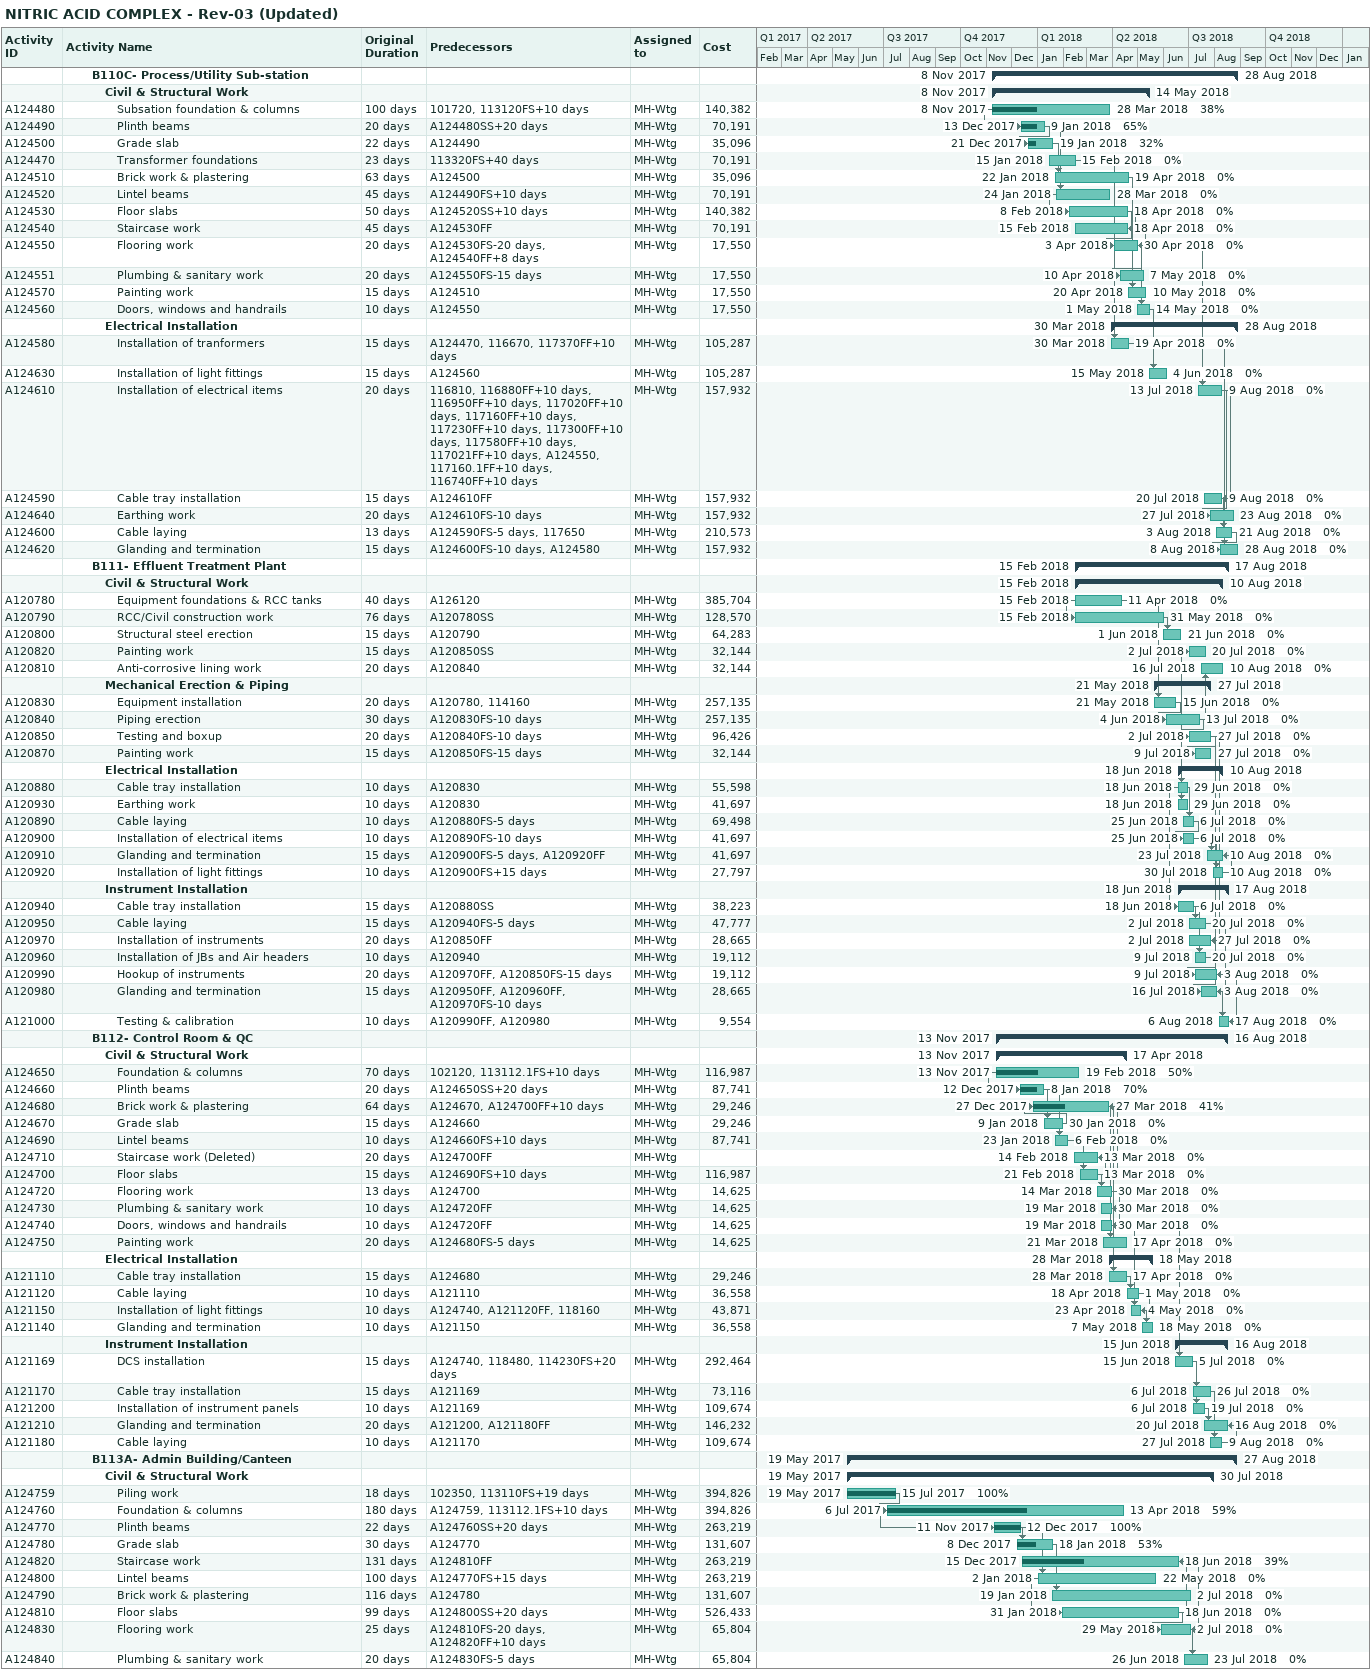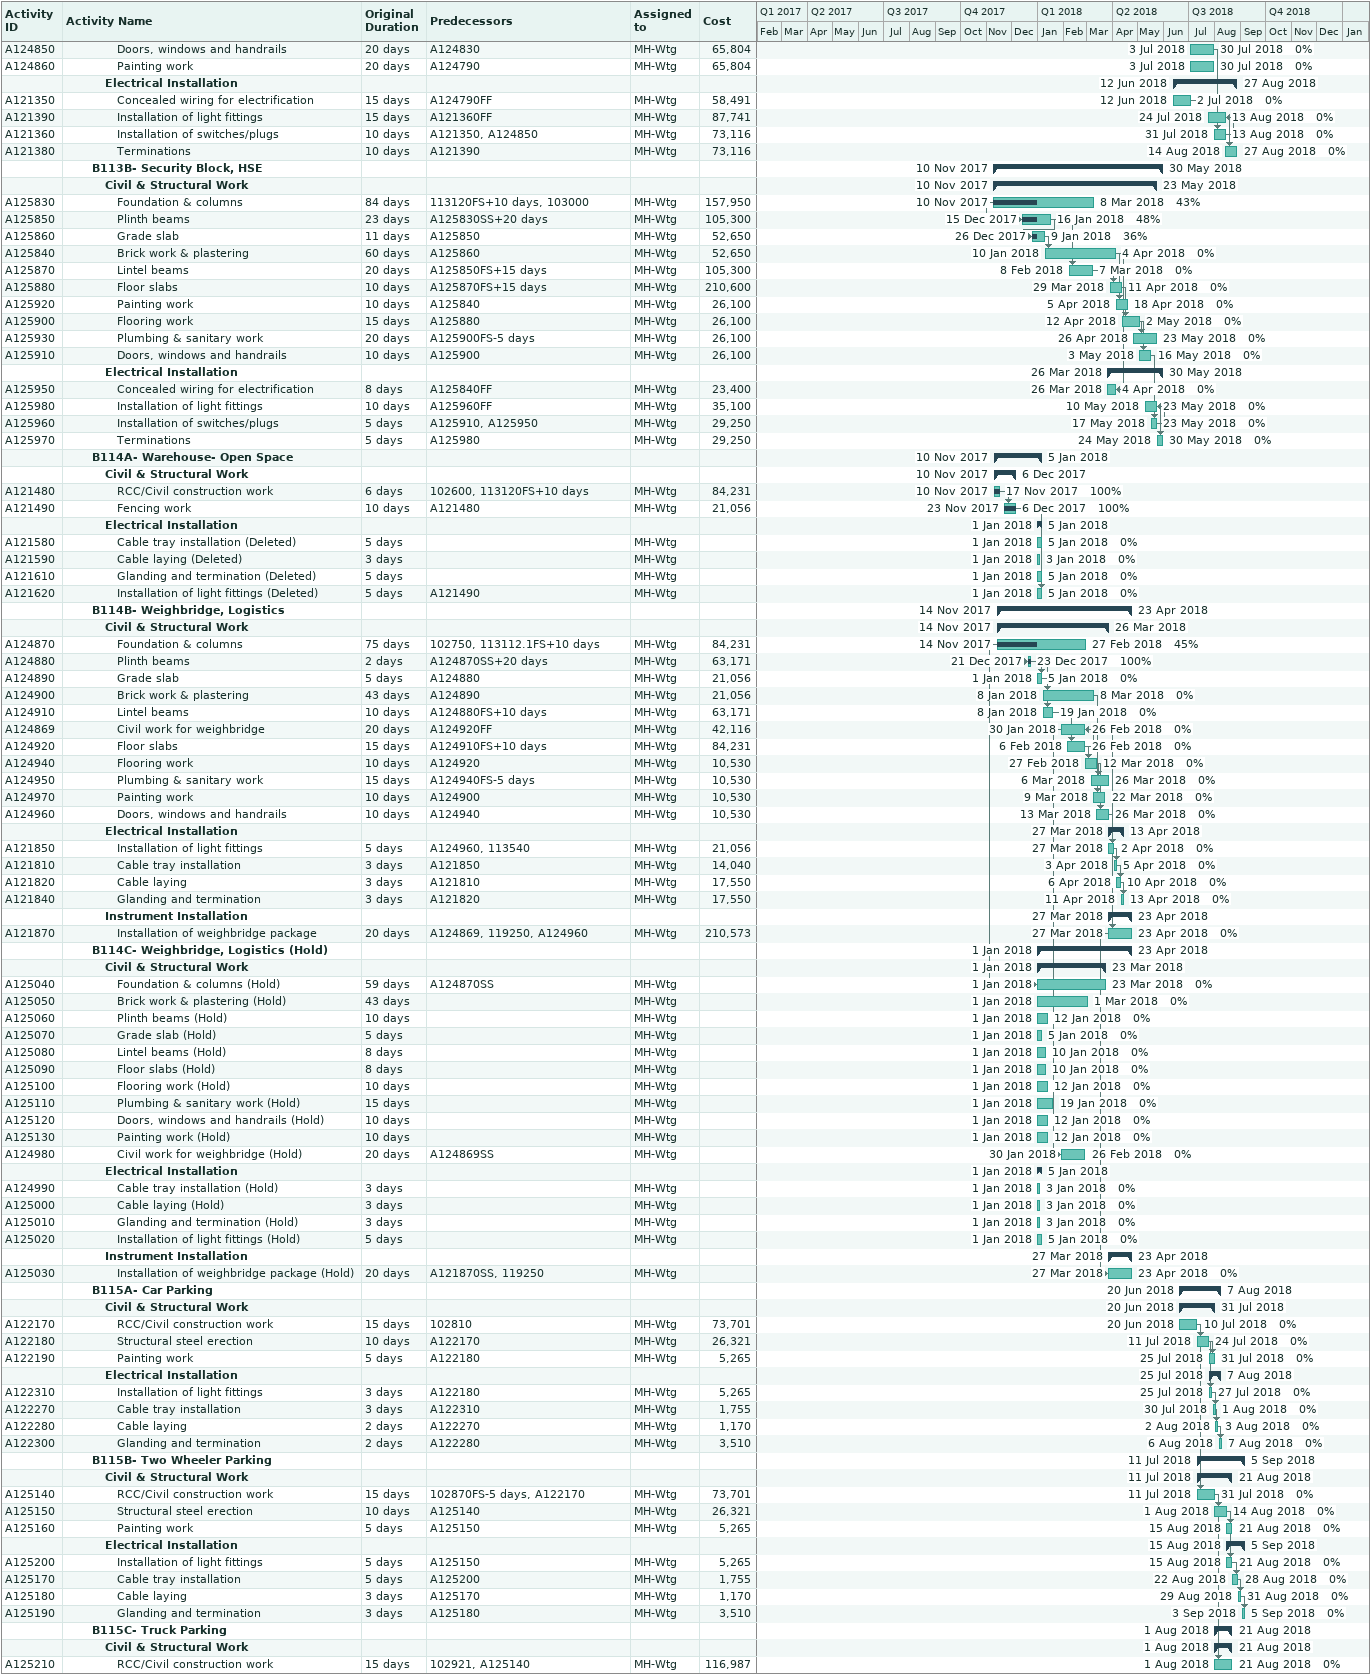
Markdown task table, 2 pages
NITRIC ACID COMPLEX - Rev-03 (Updated)

| ID | Level | Task | Original duration | Start | Finish | Predecessors | Resources | % complete | Cost |
|---|---|---|---|---|---|---|---|---|---|
|  | 3 | **B110C- Process/Utility Sub-station** |  | 2017-11-08 | 2018-08-28 |  |  |  |  |
|  | 4 | **Civil & Structural Work** |  | 2017-11-08 | 2018-05-14 |  |  |  |  |
| A124480 | 5 | Subsation foundation & columns | 100d | 2017-11-08 | 2018-03-28 | 101720, 113120FS+10d | MH-Wtg | 38 | 140382 |
| A124490 | 5 | Plinth beams | 20d | 2017-12-13 | 2018-01-09 | A124480SS+20d | MH-Wtg | 65 | 70191 |
| A124500 | 5 | Grade slab | 22d | 2017-12-21 | 2018-01-19 | A124490 | MH-Wtg | 32 | 35096 |
| A124470 | 5 | Transformer foundations | 23d | 2018-01-15 | 2018-02-15 | 113320FS+40d | MH-Wtg | 0 | 70191 |
| A124510 | 5 | Brick work & plastering | 63d | 2018-01-22 | 2018-04-19 | A124500 | MH-Wtg | 0 | 35096 |
| A124520 | 5 | Lintel beams | 45d | 2018-01-24 | 2018-03-28 | A124490FS+10d | MH-Wtg | 0 | 70191 |
| A124530 | 5 | Floor slabs | 50d | 2018-02-08 | 2018-04-18 | A124520SS+10d | MH-Wtg | 0 | 140382 |
| A124540 | 5 | Staircase work | 45d | 2018-02-15 | 2018-04-18 | A124530FF | MH-Wtg | 0 | 70191 |
| A124550 | 5 | Flooring work | 20d | 2018-04-03 | 2018-04-30 | A124530FS-20d, A124540FF+8d | MH-Wtg | 0 | 17550 |
| A124551 | 5 | Plumbing & sanitary work | 20d | 2018-04-10 | 2018-05-07 | A124550FS-15d | MH-Wtg | 0 | 17550 |
| A124570 | 5 | Painting work | 15d | 2018-04-20 | 2018-05-10 | A124510 | MH-Wtg | 0 | 17550 |
| A124560 | 5 | Doors, windows and handrails | 10d | 2018-05-01 | 2018-05-14 | A124550 | MH-Wtg | 0 | 17550 |
|  | 4 | **Electrical Installation** |  | 2018-03-30 | 2018-08-28 |  |  |  |  |
| A124580 | 5 | Installation of tranformers | 15d | 2018-03-30 | 2018-04-19 | A124470, 116670, 117370FF+10d | MH-Wtg | 0 | 105287 |
| A124630 | 5 | Installation of light fittings | 15d | 2018-05-15 | 2018-06-04 | A124560 | MH-Wtg | 0 | 105287 |
| A124610 | 5 | Installation of electrical items | 20d | 2018-07-13 | 2018-08-09 | 116810, 116880FF+10d, 116950FF+10d, 117020FF+10d, 117160FF+10d, 117230FF+10d, 117300FF+10d, 117580FF+10d, 117021FF+10d, A124550, 117160.1FF+10d, 116740FF+10d | MH-Wtg | 0 | 157932 |
| A124590 | 5 | Cable tray installation | 15d | 2018-07-20 | 2018-08-09 | A124610FF | MH-Wtg | 0 | 157932 |
| A124640 | 5 | Earthing work | 20d | 2018-07-27 | 2018-08-23 | A124610FS-10d | MH-Wtg | 0 | 157932 |
| A124600 | 5 | Cable laying | 13d | 2018-08-03 | 2018-08-21 | A124590FS-5d, 117650 | MH-Wtg | 0 | 210573 |
| A124620 | 5 | Glanding and termination | 15d | 2018-08-08 | 2018-08-28 | A124600FS-10d, A124580 | MH-Wtg | 0 | 157932 |
|  | 3 | **B111- Effluent Treatment Plant** |  | 2018-02-15 | 2018-08-17 |  |  |  |  |
|  | 4 | **Civil & Structural Work** |  | 2018-02-15 | 2018-08-10 |  |  |  |  |
| A120780 | 5 | Equipment foundations & RCC tanks | 40d | 2018-02-15 | 2018-04-11 | A126120 | MH-Wtg | 0 | 385704 |
| A120790 | 5 | RCC/Civil construction work | 76d | 2018-02-15 | 2018-05-31 | A120780SS | MH-Wtg | 0 | 128570 |
| A120800 | 5 | Structural steel erection | 15d | 2018-06-01 | 2018-06-21 | A120790 | MH-Wtg | 0 | 64283 |
| A120820 | 5 | Painting work | 15d | 2018-07-02 | 2018-07-20 | A120850SS | MH-Wtg | 0 | 32144 |
| A120810 | 5 | Anti-corrosive lining work | 20d | 2018-07-16 | 2018-08-10 | A120840 | MH-Wtg | 0 | 32144 |
|  | 4 | **Mechanical Erection & Piping** |  | 2018-05-21 | 2018-07-27 |  |  |  |  |
| A120830 | 5 | Equipment installation | 20d | 2018-05-21 | 2018-06-15 | A120780, 114160 | MH-Wtg | 0 | 257135 |
| A120840 | 5 | Piping erection | 30d | 2018-06-04 | 2018-07-13 | A120830FS-10d | MH-Wtg | 0 | 257135 |
| A120850 | 5 | Testing and boxup | 20d | 2018-07-02 | 2018-07-27 | A120840FS-10d | MH-Wtg | 0 | 96426 |
| A120870 | 5 | Painting work | 15d | 2018-07-09 | 2018-07-27 | A120850FS-15d | MH-Wtg | 0 | 32144 |
|  | 4 | **Electrical Installation** |  | 2018-06-18 | 2018-08-10 |  |  |  |  |
| A120880 | 5 | Cable tray installation | 10d | 2018-06-18 | 2018-06-29 | A120830 | MH-Wtg | 0 | 55598 |
| A120930 | 5 | Earthing work | 10d | 2018-06-18 | 2018-06-29 | A120830 | MH-Wtg | 0 | 41697 |
| A120890 | 5 | Cable laying | 10d | 2018-06-25 | 2018-07-06 | A120880FS-5d | MH-Wtg | 0 | 69498 |
| A120900 | 5 | Installation of electrical items | 10d | 2018-06-25 | 2018-07-06 | A120890FS-10d | MH-Wtg | 0 | 41697 |
| A120910 | 5 | Glanding and termination | 15d | 2018-07-23 | 2018-08-10 | A120900FS-5d, A120920FF | MH-Wtg | 0 | 41697 |
| A120920 | 5 | Installation of light fittings | 10d | 2018-07-30 | 2018-08-10 | A120900FS+15d | MH-Wtg | 0 | 27797 |
|  | 4 | **Instrument Installation** |  | 2018-06-18 | 2018-08-17 |  |  |  |  |
| A120940 | 5 | Cable tray installation | 15d | 2018-06-18 | 2018-07-06 | A120880SS | MH-Wtg | 0 | 38223 |
| A120950 | 5 | Cable laying | 15d | 2018-07-02 | 2018-07-20 | A120940FS-5d | MH-Wtg | 0 | 47777 |
| A120970 | 5 | Installation of instruments | 20d | 2018-07-02 | 2018-07-27 | A120850FF | MH-Wtg | 0 | 28665 |
| A120960 | 5 | Installation of JBs and Air headers | 10d | 2018-07-09 | 2018-07-20 | A120940 | MH-Wtg | 0 | 19112 |
| A120990 | 5 | Hookup of instruments | 20d | 2018-07-09 | 2018-08-03 | A120970FF, A120850FS-15d | MH-Wtg | 0 | 19112 |
| A120980 | 5 | Glanding and termination | 15d | 2018-07-16 | 2018-08-03 | A120950FF, A120960FF, A120970FS-10d | MH-Wtg | 0 | 28665 |
| A121000 | 5 | Testing & calibration | 10d | 2018-08-06 | 2018-08-17 | A120990FF, A120980 | MH-Wtg | 0 | 9554 |
|  | 3 | **B112- Control Room & QC** |  | 2017-11-13 | 2018-08-16 |  |  |  |  |
|  | 4 | **Civil & Structural Work** |  | 2017-11-13 | 2018-04-17 |  |  |  |  |
| A124650 | 5 | Foundation & columns | 70d | 2017-11-13 | 2018-02-19 | 102120, 113112.1FS+10d | MH-Wtg | 50 | 116987 |
| A124660 | 5 | Plinth beams | 20d | 2017-12-12 | 2018-01-08 | A124650SS+20d | MH-Wtg | 70 | 87741 |
| A124680 | 5 | Brick work & plastering | 64d | 2017-12-27 | 2018-03-27 | A124670, A124700FF+10d | MH-Wtg | 41 | 29246 |
| A124670 | 5 | Grade slab | 15d | 2018-01-09 | 2018-01-30 | A124660 | MH-Wtg | 0 | 29246 |
| A124690 | 5 | Lintel beams | 10d | 2018-01-23 | 2018-02-06 | A124660FS+10d | MH-Wtg | 0 | 87741 |
| A124710 | 5 | Staircase work (Deleted) | 20d | 2018-02-14 | 2018-03-13 | A124700FF | MH-Wtg | 0 |  |
| A124700 | 5 | Floor slabs | 15d | 2018-02-21 | 2018-03-13 | A124690FS+10d | MH-Wtg | 0 | 116987 |
| A124720 | 5 | Flooring work | 13d | 2018-03-14 | 2018-03-30 | A124700 | MH-Wtg | 0 | 14625 |
| A124730 | 5 | Plumbing & sanitary work | 10d | 2018-03-19 | 2018-03-30 | A124720FF | MH-Wtg | 0 | 14625 |
| A124740 | 5 | Doors, windows and handrails | 10d | 2018-03-19 | 2018-03-30 | A124720FF | MH-Wtg | 0 | 14625 |
| A124750 | 5 | Painting work | 20d | 2018-03-21 | 2018-04-17 | A124680FS-5d | MH-Wtg | 0 | 14625 |
|  | 4 | **Electrical Installation** |  | 2018-03-28 | 2018-05-18 |  |  |  |  |
| A121110 | 5 | Cable tray installation | 15d | 2018-03-28 | 2018-04-17 | A124680 | MH-Wtg | 0 | 29246 |
| A121120 | 5 | Cable laying | 10d | 2018-04-18 | 2018-05-01 | A121110 | MH-Wtg | 0 | 36558 |
| A121150 | 5 | Installation of light fittings | 10d | 2018-04-23 | 2018-05-04 | A124740, A121120FF, 118160 | MH-Wtg | 0 | 43871 |
| A121140 | 5 | Glanding and termination | 10d | 2018-05-07 | 2018-05-18 | A121150 | MH-Wtg | 0 | 36558 |
|  | 4 | **Instrument Installation** |  | 2018-06-15 | 2018-08-16 |  |  |  |  |
| A121169 | 5 | DCS installation | 15d | 2018-06-15 | 2018-07-05 | A124740, 118480, 114230FS+20d | MH-Wtg | 0 | 292464 |
| A121170 | 5 | Cable tray installation | 15d | 2018-07-06 | 2018-07-26 | A121169 | MH-Wtg | 0 | 73116 |
| A121200 | 5 | Installation of instrument panels | 10d | 2018-07-06 | 2018-07-19 | A121169 | MH-Wtg | 0 | 109674 |
| A121210 | 5 | Glanding and termination | 20d | 2018-07-20 | 2018-08-16 | A121200, A121180FF | MH-Wtg | 0 | 146232 |
| A121180 | 5 | Cable laying | 10d | 2018-07-27 | 2018-08-09 | A121170 | MH-Wtg | 0 | 109674 |
|  | 3 | **B113A- Admin Building/Canteen** |  | 2017-05-19 | 2018-08-27 |  |  |  |  |
|  | 4 | **Civil & Structural Work** |  | 2017-05-19 | 2018-07-30 |  |  |  |  |
| A124759 | 5 | Piling work | 18d | 2017-05-19 | 2017-07-15 | 102350, 113110FS+19d | MH-Wtg | 100 | 394826 |
| A124760 | 5 | Foundation & columns | 180d | 2017-07-06 | 2018-04-13 | A124759, 113112.1FS+10d | MH-Wtg | 59 | 394826 |
| A124770 | 5 | Plinth beams | 22d | 2017-11-11 | 2017-12-12 | A124760SS+20d | MH-Wtg | 100 | 263219 |
| A124780 | 5 | Grade slab | 30d | 2017-12-08 | 2018-01-18 | A124770 | MH-Wtg | 53 | 131607 |
| A124820 | 5 | Staircase work | 131d | 2017-12-15 | 2018-06-18 | A124810FF | MH-Wtg | 39 | 263219 |
| A124800 | 5 | Lintel beams | 100d | 2018-01-02 | 2018-05-22 | A124770FS+15d | MH-Wtg | 0 | 263219 |
| A124790 | 5 | Brick work & plastering | 116d | 2018-01-19 | 2018-07-02 | A124780 | MH-Wtg | 0 | 131607 |
| A124810 | 5 | Floor slabs | 99d | 2018-01-31 | 2018-06-18 | A124800SS+20d | MH-Wtg | 0 | 526433 |
| A124830 | 5 | Flooring work | 25d | 2018-05-29 | 2018-07-02 | A124810FS-20d, A124820FF+10d | MH-Wtg | 0 | 65804 |
| A124840 | 5 | Plumbing & sanitary work | 20d | 2018-06-26 | 2018-07-23 | A124830FS-5d | MH-Wtg | 0 | 65804 |
| A124850 | 5 | Doors, windows and handrails | 20d | 2018-07-03 | 2018-07-30 | A124830 | MH-Wtg | 0 | 65804 |
| A124860 | 5 | Painting work | 20d | 2018-07-03 | 2018-07-30 | A124790 | MH-Wtg | 0 | 65804 |
|  | 4 | **Electrical Installation** |  | 2018-06-12 | 2018-08-27 |  |  |  |  |
| A121350 | 5 | Concealed wiring for electrification | 15d | 2018-06-12 | 2018-07-02 | A124790FF | MH-Wtg | 0 | 58491 |
| A121390 | 5 | Installation of light fittings | 15d | 2018-07-24 | 2018-08-13 | A121360FF | MH-Wtg | 0 | 87741 |
| A121360 | 5 | Installation of switches/plugs | 10d | 2018-07-31 | 2018-08-13 | A121350, A124850 | MH-Wtg | 0 | 73116 |
| A121380 | 5 | Terminations | 10d | 2018-08-14 | 2018-08-27 | A121390 | MH-Wtg | 0 | 73116 |
|  | 3 | **B113B- Security Block, HSE** |  | 2017-11-10 | 2018-05-30 |  |  |  |  |
|  | 4 | **Civil & Structural Work** |  | 2017-11-10 | 2018-05-23 |  |  |  |  |
| A125830 | 5 | Foundation & columns | 84d | 2017-11-10 | 2018-03-08 | 113120FS+10d, 103000 | MH-Wtg | 43 | 157950 |
| A125850 | 5 | Plinth beams | 23d | 2017-12-15 | 2018-01-16 | A125830SS+20d | MH-Wtg | 48 | 105300 |
| A125860 | 5 | Grade slab | 11d | 2017-12-26 | 2018-01-09 | A125850 | MH-Wtg | 36 | 52650 |
| A125840 | 5 | Brick work & plastering | 60d | 2018-01-10 | 2018-04-04 | A125860 | MH-Wtg | 0 | 52650 |
| A125870 | 5 | Lintel beams | 20d | 2018-02-08 | 2018-03-07 | A125850FS+15d | MH-Wtg | 0 | 105300 |
| A125880 | 5 | Floor slabs | 10d | 2018-03-29 | 2018-04-11 | A125870FS+15d | MH-Wtg | 0 | 210600 |
| A125920 | 5 | Painting work | 10d | 2018-04-05 | 2018-04-18 | A125840 | MH-Wtg | 0 | 26100 |
| A125900 | 5 | Flooring work | 15d | 2018-04-12 | 2018-05-02 | A125880 | MH-Wtg | 0 | 26100 |
| A125930 | 5 | Plumbing & sanitary work | 20d | 2018-04-26 | 2018-05-23 | A125900FS-5d | MH-Wtg | 0 | 26100 |
| A125910 | 5 | Doors, windows and handrails | 10d | 2018-05-03 | 2018-05-16 | A125900 | MH-Wtg | 0 | 26100 |
|  | 4 | **Electrical Installation** |  | 2018-03-26 | 2018-05-30 |  |  |  |  |
| A125950 | 5 | Concealed wiring for electrification | 8d | 2018-03-26 | 2018-04-04 | A125840FF | MH-Wtg | 0 | 23400 |
| A125980 | 5 | Installation of light fittings | 10d | 2018-05-10 | 2018-05-23 | A125960FF | MH-Wtg | 0 | 35100 |
| A125960 | 5 | Installation of switches/plugs | 5d | 2018-05-17 | 2018-05-23 | A125910, A125950 | MH-Wtg | 0 | 29250 |
| A125970 | 5 | Terminations | 5d | 2018-05-24 | 2018-05-30 | A125980 | MH-Wtg | 0 | 29250 |
|  | 3 | **B114A- Warehouse- Open Space** |  | 2017-11-10 | 2018-01-05 |  |  |  |  |
|  | 4 | **Civil & Structural Work** |  | 2017-11-10 | 2017-12-06 |  |  |  |  |
| A121480 | 5 | RCC/Civil construction work | 6d | 2017-11-10 | 2017-11-17 | 102600, 113120FS+10d | MH-Wtg | 100 | 84231 |
| A121490 | 5 | Fencing work | 10d | 2017-11-23 | 2017-12-06 | A121480 | MH-Wtg | 100 | 21056 |
|  | 4 | **Electrical Installation** |  | 2018-01-01 | 2018-01-05 |  |  |  |  |
| A121580 | 5 | Cable tray installation (Deleted) | 5d | 2018-01-01 | 2018-01-05 |  | MH-Wtg | 0 |  |
| A121590 | 5 | Cable laying (Deleted) | 3d | 2018-01-01 | 2018-01-03 |  | MH-Wtg | 0 |  |
| A121610 | 5 | Glanding and termination (Deleted) | 5d | 2018-01-01 | 2018-01-05 |  | MH-Wtg | 0 |  |
| A121620 | 5 | Installation of light fittings (Deleted) | 5d | 2018-01-01 | 2018-01-05 | A121490 | MH-Wtg | 0 |  |
|  | 3 | **B114B- Weighbridge, Logistics** |  | 2017-11-14 | 2018-04-23 |  |  |  |  |
|  | 4 | **Civil & Structural Work** |  | 2017-11-14 | 2018-03-26 |  |  |  |  |
| A124870 | 5 | Foundation & columns | 75d | 2017-11-14 | 2018-02-27 | 102750, 113112.1FS+10d | MH-Wtg | 45 | 84231 |
| A124880 | 5 | Plinth beams | 2d | 2017-12-21 | 2017-12-23 | A124870SS+20d | MH-Wtg | 100 | 63171 |
| A124890 | 5 | Grade slab | 5d | 2018-01-01 | 2018-01-05 | A124880 | MH-Wtg | 0 | 21056 |
| A124900 | 5 | Brick work & plastering | 43d | 2018-01-08 | 2018-03-08 | A124890 | MH-Wtg | 0 | 21056 |
| A124910 | 5 | Lintel beams | 10d | 2018-01-08 | 2018-01-19 | A124880FS+10d | MH-Wtg | 0 | 63171 |
| A124869 | 5 | Civil work for weighbridge | 20d | 2018-01-30 | 2018-02-26 | A124920FF | MH-Wtg | 0 | 42116 |
| A124920 | 5 | Floor slabs | 15d | 2018-02-06 | 2018-02-26 | A124910FS+10d | MH-Wtg | 0 | 84231 |
| A124940 | 5 | Flooring work | 10d | 2018-02-27 | 2018-03-12 | A124920 | MH-Wtg | 0 | 10530 |
| A124950 | 5 | Plumbing & sanitary work | 15d | 2018-03-06 | 2018-03-26 | A124940FS-5d | MH-Wtg | 0 | 10530 |
| A124970 | 5 | Painting work | 10d | 2018-03-09 | 2018-03-22 | A124900 | MH-Wtg | 0 | 10530 |
| A124960 | 5 | Doors, windows and handrails | 10d | 2018-03-13 | 2018-03-26 | A124940 | MH-Wtg | 0 | 10530 |
|  | 4 | **Electrical Installation** |  | 2018-03-27 | 2018-04-13 |  |  |  |  |
| A121850 | 5 | Installation of light fittings | 5d | 2018-03-27 | 2018-04-02 | A124960, 113540 | MH-Wtg | 0 | 21056 |
| A121810 | 5 | Cable tray installation | 3d | 2018-04-03 | 2018-04-05 | A121850 | MH-Wtg | 0 | 14040 |
| A121820 | 5 | Cable laying | 3d | 2018-04-06 | 2018-04-10 | A121810 | MH-Wtg | 0 | 17550 |
| A121840 | 5 | Glanding and termination | 3d | 2018-04-11 | 2018-04-13 | A121820 | MH-Wtg | 0 | 17550 |
|  | 4 | **Instrument Installation** |  | 2018-03-27 | 2018-04-23 |  |  |  |  |
| A121870 | 5 | Installation of weighbridge package | 20d | 2018-03-27 | 2018-04-23 | A124869, 119250, A124960 | MH-Wtg | 0 | 210573 |
|  | 3 | **B114C- Weighbridge, Logistics (Hold)** |  | 2018-01-01 | 2018-04-23 |  |  |  |  |
|  | 4 | **Civil & Structural Work** |  | 2018-01-01 | 2018-03-23 |  |  |  |  |
| A125040 | 5 | Foundation & columns (Hold) | 59d | 2018-01-01 | 2018-03-23 | A124870SS | MH-Wtg | 0 |  |
| A125050 | 5 | Brick work & plastering (Hold) | 43d | 2018-01-01 | 2018-03-01 |  | MH-Wtg | 0 |  |
| A125060 | 5 | Plinth beams (Hold) | 10d | 2018-01-01 | 2018-01-12 |  | MH-Wtg | 0 |  |
| A125070 | 5 | Grade slab (Hold) | 5d | 2018-01-01 | 2018-01-05 |  | MH-Wtg | 0 |  |
| A125080 | 5 | Lintel beams (Hold) | 8d | 2018-01-01 | 2018-01-10 |  | MH-Wtg | 0 |  |
| A125090 | 5 | Floor slabs (Hold) | 8d | 2018-01-01 | 2018-01-10 |  | MH-Wtg | 0 |  |
| A125100 | 5 | Flooring work (Hold) | 10d | 2018-01-01 | 2018-01-12 |  | MH-Wtg | 0 |  |
| A125110 | 5 | Plumbing & sanitary work (Hold) | 15d | 2018-01-01 | 2018-01-19 |  | MH-Wtg | 0 |  |
| A125120 | 5 | Doors, windows and handrails (Hold) | 10d | 2018-01-01 | 2018-01-12 |  | MH-Wtg | 0 |  |
| A125130 | 5 | Painting work (Hold) | 10d | 2018-01-01 | 2018-01-12 |  | MH-Wtg | 0 |  |
| A124980 | 5 | Civil work for weighbridge (Hold) | 20d | 2018-01-30 | 2018-02-26 | A124869SS | MH-Wtg | 0 |  |
|  | 4 | **Electrical Installation** |  | 2018-01-01 | 2018-01-05 |  |  |  |  |
| A124990 | 5 | Cable tray installation (Hold) | 3d | 2018-01-01 | 2018-01-03 |  | MH-Wtg | 0 |  |
| A125000 | 5 | Cable laying (Hold) | 3d | 2018-01-01 | 2018-01-03 |  | MH-Wtg | 0 |  |
| A125010 | 5 | Glanding and termination (Hold) | 3d | 2018-01-01 | 2018-01-03 |  | MH-Wtg | 0 |  |
| A125020 | 5 | Installation of light fittings (Hold) | 5d | 2018-01-01 | 2018-01-05 |  | MH-Wtg | 0 |  |
|  | 4 | **Instrument Installation** |  | 2018-03-27 | 2018-04-23 |  |  |  |  |
| A125030 | 5 | Installation of weighbridge package (Hold) | 20d | 2018-03-27 | 2018-04-23 | A121870SS, 119250 | MH-Wtg | 0 |  |
|  | 3 | **B115A- Car Parking** |  | 2018-06-20 | 2018-08-07 |  |  |  |  |
|  | 4 | **Civil & Structural Work** |  | 2018-06-20 | 2018-07-31 |  |  |  |  |
| A122170 | 5 | RCC/Civil construction work | 15d | 2018-06-20 | 2018-07-10 | 102810 | MH-Wtg | 0 | 73701 |
| A122180 | 5 | Structural steel erection | 10d | 2018-07-11 | 2018-07-24 | A122170 | MH-Wtg | 0 | 26321 |
| A122190 | 5 | Painting work | 5d | 2018-07-25 | 2018-07-31 | A122180 | MH-Wtg | 0 | 5265 |
|  | 4 | **Electrical Installation** |  | 2018-07-25 | 2018-08-07 |  |  |  |  |
| A122310 | 5 | Installation of light fittings | 3d | 2018-07-25 | 2018-07-27 | A122180 | MH-Wtg | 0 | 5265 |
| A122270 | 5 | Cable tray installation | 3d | 2018-07-30 | 2018-08-01 | A122310 | MH-Wtg | 0 | 1755 |
| A122280 | 5 | Cable laying | 2d | 2018-08-02 | 2018-08-03 | A122270 | MH-Wtg | 0 | 1170 |
| A122300 | 5 | Glanding and termination | 2d | 2018-08-06 | 2018-08-07 | A122280 | MH-Wtg | 0 | 3510 |
|  | 3 | **B115B- Two Wheeler Parking** |  | 2018-07-11 | 2018-09-05 |  |  |  |  |
|  | 4 | **Civil & Structural Work** |  | 2018-07-11 | 2018-08-21 |  |  |  |  |
| A125140 | 5 | RCC/Civil construction work | 15d | 2018-07-11 | 2018-07-31 | 102870FS-5d, A122170 | MH-Wtg | 0 | 73701 |
| A125150 | 5 | Structural steel erection | 10d | 2018-08-01 | 2018-08-14 | A125140 | MH-Wtg | 0 | 26321 |
| A125160 | 5 | Painting work | 5d | 2018-08-15 | 2018-08-21 | A125150 | MH-Wtg | 0 | 5265 |
|  | 4 | **Electrical Installation** |  | 2018-08-15 | 2018-09-05 |  |  |  |  |
| A125200 | 5 | Installation of light fittings | 5d | 2018-08-15 | 2018-08-21 | A125150 | MH-Wtg | 0 | 5265 |
| A125170 | 5 | Cable tray installation | 5d | 2018-08-22 | 2018-08-28 | A125200 | MH-Wtg | 0 | 1755 |
| A125180 | 5 | Cable laying | 3d | 2018-08-29 | 2018-08-31 | A125170 | MH-Wtg | 0 | 1170 |
| A125190 | 5 | Glanding and termination | 3d | 2018-09-03 | 2018-09-05 | A125180 | MH-Wtg | 0 | 3510 |
|  | 3 | **B115C- Truck Parking** |  | 2018-08-01 | 2018-08-21 |  |  |  |  |
|  | 4 | **Civil & Structural Work** |  | 2018-08-01 | 2018-08-21 |  |  |  |  |
| A125210 | 5 | RCC/Civil construction work | 15d | 2018-08-01 | 2018-08-21 | 102921, A125140 | MH-Wtg | 0 | 116987 |
